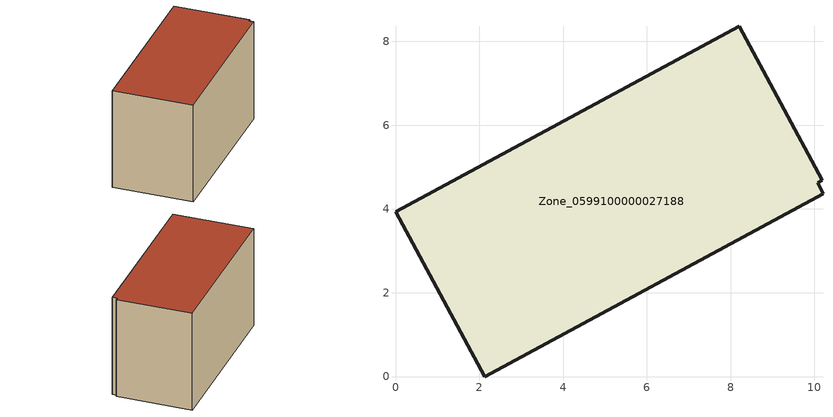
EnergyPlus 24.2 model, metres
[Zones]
Zone_0599100000027188
 floor ground (C_G): 10.2,4.37 2.13,0 0,3.93 8.2,8.36 10.18,4.68 10.08,4.62 z0
 wall outside (C_F): 10.18,4.68 8.2,8.36 0,3.93 2.13,0 10.2,4.37 10.08,4.62 10.18,4.68 z0:5.77
 roof outside (C_R): 2.13,0 10.2,4.37 10.08,4.62 10.18,4.68 8.2,8.36 0,3.93 z5.77
[BUILDING]
Pand.0599100000027188: North Axis=0; Terrain=City; Loads Convergence Tolerance Value=0.04; Temperature Convergence Tolerance Value=0.4; Solar Distribution=FullExterior; Maximum Number of Warmup Days=25; Minimum Number of Warmup Days=1
[Site:Location]
Rotterdam.The.Hague.AP_ZH_NLD Design_Conditions: Latitude=51.96; Longitude=4.45; Time Zone=1; Elevation=-4.5
[SITE:GROUNDTEMPERATURE:BUILDINGSURFACE]
18, 18, 18, 18, 18, 18, 18, 18, 18, 18, 18, 18
[MATERIAL] Thermal Absorptance=0.9; Solar Absorptance=0.7; Visible Absorptance=0.7
Name | Roughness | Thickness | Conductivity | Density | Specific Heat
G.TC.1946-1964 | MediumSmooth | 0.15 | 1 | 540 | 1210
F.TC.1946-1964 | Rough | 0.3 | 0.857143 | 1920 | 840
R.TC.1946-1964 | MediumRough | 0.2 | 0.235294 | 1500 | 1000
[CONSTRUCTION]
C_G: G.TC.1946-1964
C_F: F.TC.1946-1964
C_R: R.TC.1946-1964
[ZONE]
Zone_0599100000027188: Type=1; Multiplier=1; Ceiling Height=Autocalculate; Volume=Autocalculate; Floor Area=autocalculate; Part of Total Floor Area=Yes
[ZONEINFILTRATION:DESIGNFLOWRATE]
Infil_Zone_0599100000027188: Zone or ZoneList or Space or SpaceList=Zone_0599100000027188; Schedule=AlwaysOn; Design Flow Rate Calculation Method=Flow/Area; Flow Rate per Floor Area=0.003; Constant Term Coefficient=1; Temperature Term Coefficient=0; Velocity Term Coefficient=0; Velocity Squared Term Coefficient=0
[HVACTEMPLATE:ZONE:IDEALLOADSAIRSYSTEM]
Zone_0599100000027188: Maximum Heating Supply Air Temperature=50; Minimum Cooling Supply Air Temperature=13; Maximum Heating Supply Air Humidity Ratio=0.0156; Minimum Cooling Supply Air Humidity Ratio=0.0077; Heating Limit=NoLimit; Cooling Limit=NoLimit; Dehumidification Control Type=ConstantSensibleHeatRatio; Cooling Sensible Heat Ratio=0.7; Dehumidification Setpoint=60; Humidification Control Type=None; Humidification Setpoint=30; Outdoor Air Method=None; Outdoor Air Flow Rate per Person=0.00944; Outdoor Air Flow Rate per Zone Floor Area=0; Outdoor Air Flow Rate per Zone=0; Demand Controlled Ventilation Type=None; Outdoor Air Economizer Type=NoEconomizer; Heat Recovery Type=None; Sensible Heat Recovery Effectiveness=0.7; Latent Heat Recovery Effectiveness=0.65
[ZONECONTROL:THERMOSTAT]
ThermostatControl_Zone_0599100000027188: Zone or ZoneList=Zone_0599100000027188; Control Type Schedule=DualSetpointControlType; Control 1=Thermostat_Zone_0599100000027188; Temperature Difference Between Cutout And Setpoint=0
[THERMOSTATSETPOINT:DUALSETPOINT]
Thermostat_Zone_0599100000027188: Heating Setpoint Temperature Schedule=HeatingSetpoint_Zone_0599100000027188; Cooling Setpoint Temperature Schedule=CoolingSetpoint_Zone_0599100000027188
[SCHEDULE:COMPACT]
HeatingSetpoint_Zone_0599100000027188: Through: 12/31, For: AllDays, Until: 24:00, 21
CoolingSetpoint_Zone_0599100000027188: Through: 12/31, For: AllDays, Until: 24:00, 24
DualSetpointControlType: Through: 12/31, For: AllDays, Until: 24:00, 4
AlwaysOn: Through: 12/31, For: AllDays, Until: 24:00, 1
